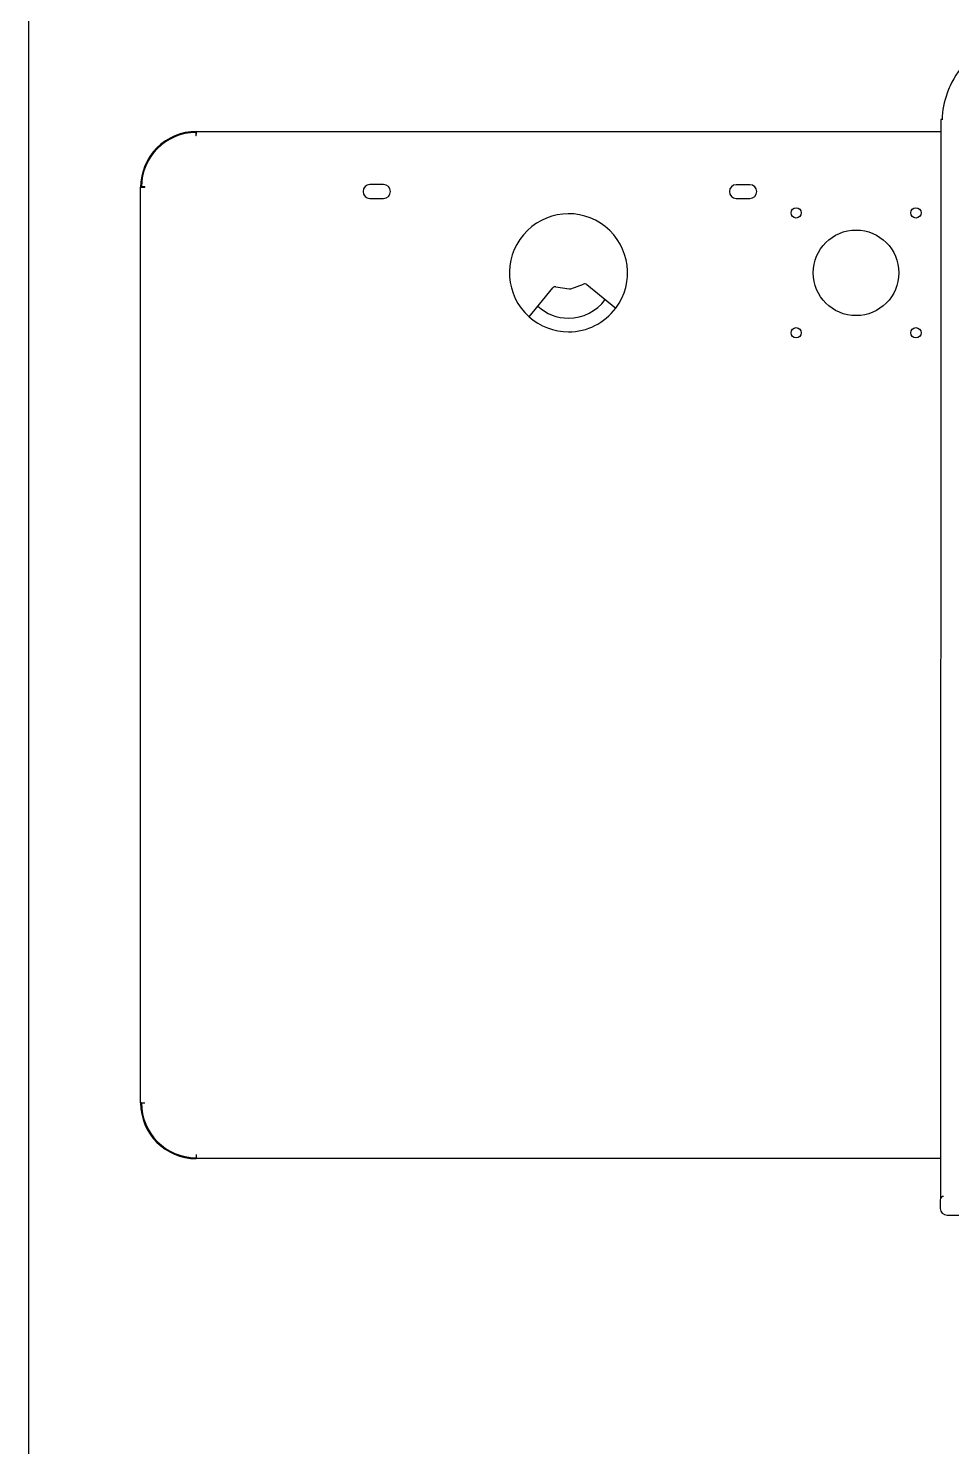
# Model space of a CAD drawing. Header units: millimetres. Extents: x 2698011 to 2856548, y 1019778 to 1210064.
# Drawn here: x 2794120 to 2794659, y 1122264 to 1123092 of the extents above; entities that cross this region are included whole.
import ezdxf

# ---------------------------------------------------------------- set-up
doc = ezdxf.new("R2010")
doc.units = ezdxf.units.MM
doc.linetypes.add('DASHED', pattern=[19.05, 12.7, -6.35])
doc.linetypes.add('HIDDEN', pattern=[0.375, 0.25, -0.125])
for name, color, linetype in [('00E18087', 9, 'Continuous'), ('Bloques borde', 9, 'Continuous'), ('PROYECCIONES', 9, 'DASHED'), ('Y_ CAJAS', 9, 'Continuous')]:
    doc.layers.add(name, color=color, linetype=linetype)

# ---------------------------------------------------------------- blocks, each defined once
blk = doc.blocks.new('SE42')
at = {"layer": '00E18087', "color": 7, "linetype": 'Continuous'}
for start, end in [(0, 53.15076), (318.16695, 0)]:
    blk.add_arc((-635.52, -282.38), 34.5, start, end, dxfattribs=at)
blk = doc.blocks.new('SE43')
at = {"layer": '00E18087', "color": 7, "linetype": 'Continuous'}
for start, end in [(0, 53.90375), (317.41397, 0)]:
    blk.add_arc((-635.52, -282.38), 26.5, start, end, dxfattribs=at)
blk = doc.blocks.new('CO ALURA_ 1500-1600 SE ESQ')
at = {"layer": 'Bloques borde', "linetype": 'Continuous'}
for p, q in [((0.5399, 0.63748), (0.53245, 0.63748)), ((0.5399, 0.63748), (0.53245, 0.63748)), ((0.5399, 0.63748), (0.53245, 0.63748)), ((0.5439, 0.62848), (0.5439, 0.63348)), ((0.5439, 0.62848), (0.5439, 0.63348)), ((0.5439, 0.62848), (0.5439, 0.63348)), ((0.54366, -0.00252), (0.54366, 0.62753)), ((0.54366, -0.00252), (0.54366, 0.62753)), ((0.54366, -0.00252), (0.54366, 0.62753)), ((0.54366, 0.60446), (0.9786, 0.60446)), ((0.54366, 0.60446), (0.9786, 0.60446)), ((0.54366, 0.60446), (0.9786, 0.60446)), ((0.9786, 0.60446), (0.9786, 0.60396)), ((0.9786, 0.60446), (0.9786, 0.60396)), ((0.9786, 0.60446), (0.9786, 0.60396)), ((0.9786, 0.60446), (0.9786, 0.60396)), ((0.9786, 0.60446), (0.9786, 0.60396)), ((0.9786, 0.60446), (0.9786, 0.60396)), ((0.9786, 0.60196), (0.9786, 0.60396)), ((0.9786, 0.60196), (0.9786, 0.60396)), ((0.9786, 0.60196), (0.9786, 0.60396)), ((1.0106, 0.57196), (1.0086, 0.57196)), ((1.0106, 0.57196), (1.0086, 0.57196)), ((1.0106, 0.57196), (1.0086, 0.57196)), ((1.0106, 0.57196), (1.0111, 0.57196)), ((1.0111, 0.57196), (1.0106, 0.57196)), ((1.0106, 0.57196), (1.0111, 0.57196)), ((1.0111, 0.57196), (1.0106, 0.57196)), ((1.0106, 0.57196), (1.0111, 0.57196)), ((1.0111, 0.57196), (1.0106, 0.57196)), ((1.0111, 0.57196), (1.0111, 0.03696)), ((1.0111, 0.57196), (1.0111, 0.03696)), ((1.0111, 0.57196), (1.0111, 0.03696)), ((0.78411, 0.11267), (0.77028, 0.0958)), ((0.78411, 0.11267), (0.77028, 0.0958)), ((0.78411, 0.11267), (0.77028, 0.0958)), ((0.75036, 0.09382), (0.73349, 0.10765)), ((0.75036, 0.09382), (0.73349, 0.10765)), ((0.75036, 0.09382), (0.73349, 0.10765)), ((0.75966, 0.09626), (0.75234, 0.0935)), ((0.75966, 0.09626), (0.75234, 0.0935)), ((0.75966, 0.09626), (0.75234, 0.0935)), ((0.76841, 0.09509), (0.76069, 0.09636)), ((0.76841, 0.09509), (0.76069, 0.09636)), ((0.76841, 0.09509), (0.76069, 0.09636)), ((0.6631, 0.04346), (0.6551, 0.04346)), ((0.6631, 0.04346), (0.6551, 0.04346)), ((0.6631, 0.04346), (0.6551, 0.04346)), ((0.8771, 0.04346), (0.8691, 0.04346)), ((0.8771, 0.04346), (0.8691, 0.04346)), ((0.8771, 0.04346), (0.8691, 0.04346)), ((0.6551, 0.03546), (0.6631, 0.03546)), ((0.6551, 0.03546), (0.6631, 0.03546)), ((0.6551, 0.03546), (0.6631, 0.03546)), ((0.8691, 0.03546), (0.8771, 0.03546)), ((0.8691, 0.03546), (0.8771, 0.03546)), ((0.8691, 0.03546), (0.8771, 0.03546)), ((1.0111, 0.03696), (1.0086, 0.03696)), ((1.0111, 0.03696), (1.0086, 0.03696)), ((1.0111, 0.03696), (1.0086, 0.03696)), ((1.0086, 0.03676), (1.0106, 0.03676)), ((1.0086, 0.03676), (1.0106, 0.03676)), ((1.0086, 0.03676), (1.0106, 0.03676)), ((1.0111, 0.03696), (1.01089, 0.03696)), ((1.0111, 0.03696), (1.01089, 0.03696)), ((1.0111, 0.03696), (1.01089, 0.03696)), ((0.9786, 0.00446), (0.54366, 0.00446)), ((0.9786, 0.00446), (0.54366, 0.00446)), ((0.9786, 0.00446), (0.54366, 0.00446)), ((0.9786, 0.00696), (0.9786, 0.00446)), ((0.9786, 0.00696), (0.9786, 0.00446)), ((0.9786, 0.00696), (0.9786, 0.00446)), ((0.9786, 0.00446), (0.9786, 0.00596)), ((0.9786, 0.00446), (0.9786, 0.00596)), ((0.9786, 0.00446), (0.9786, 0.00596)), ((0.9788, 0.00496), (0.9788, 0.00696)), ((0.9788, 0.00496), (0.9788, 0.00696)), ((0.9788, 0.00496), (0.9788, 0.00696)), ((0.5424, -0.00252), (0.54366, -0.00252)), ((0.5424, -0.00252), (0.54366, -0.00252)), ((0.5424, -0.00252), (0.54366, -0.00252)), ((0.54288, -0.00252), (0.54288, -0.00252)), ((0.54288, -0.00252), (0.54288, -0.00252)), ((0.54288, -0.00252), (0.54288, -0.00252))]:
    blk.add_line(p, q, dxfattribs=at)
for centre, radius in [((0.5581, 0.12196), 0.003), ((0.5581, 0.12196), 0.003), ((0.5581, 0.12196), 0.003), ((0.6281, 0.12196), 0.003), ((0.6281, 0.12196), 0.003), ((0.6281, 0.12196), 0.003), ((0.5931, 0.08696), 0.025), ((0.5931, 0.08696), 0.025), ((0.5931, 0.08696), 0.025), ((0.5581, 0.05196), 0.003), ((0.5581, 0.05196), 0.003), ((0.5581, 0.05196), 0.003), ((0.6281, 0.05196), 0.003), ((0.6281, 0.05196), 0.003), ((0.6281, 0.05196), 0.003)]:
    blk.add_circle(centre, radius, dxfattribs=at)
for centre, radius, start, end in [((0.5399, 0.63348), 0.004, 0, 90), ((0.5399, 0.63348), 0.004, 0, 90), ((0.5399, 0.63348), 0.004, 0, 90), ((0.5419, 0.62848), 0.002, 270, 0), ((0.5419, 0.62848), 0.002, 270, 0), ((0.5419, 0.62848), 0.002, 270, 0), ((0.9786, 0.57196), 0.0325, 0, 90), ((0.9786, 0.57196), 0.0325, 0, 90), ((0.9786, 0.57196), 0.0325, 0, 90), ((0.9786, 0.57196), 0.032, 0, 90), ((0.9786, 0.57196), 0.032, 0, 90), ((0.9786, 0.57196), 0.032, 0, 90), ((0.7611, 0.08696), 0.0345, 143.15076, 48.16695), ((0.7611, 0.08696), 0.0345, 143.15076, 48.16695), ((0.7611, 0.08696), 0.0345, 143.15076, 48.16695), ((0.75163, 0.09537), 0.002, 230.65886, 290.65886), ((0.75163, 0.09537), 0.002, 230.65886, 290.65886), ((0.75163, 0.09537), 0.002, 230.65886, 290.65886), ((0.76036, 0.09439), 0.002, 80.65886, 110.65886), ((0.76036, 0.09439), 0.002, 80.65886, 110.65886), ((0.76036, 0.09439), 0.002, 80.65886, 110.65886), ((0.76874, 0.09706), 0.002, 260.65886, 320.65886), ((0.76874, 0.09706), 0.002, 260.65886, 320.65886), ((0.76874, 0.09706), 0.002, 260.65886, 320.65886), ((0.6551, 0.03946), 0.004, 90, 270), ((0.6551, 0.03946), 0.004, 90, 270), ((0.6551, 0.03946), 0.004, 90, 270), ((0.6631, 0.03946), 0.004, 270, 90), ((0.6631, 0.03946), 0.004, 270, 90), ((0.6631, 0.03946), 0.004, 270, 90), ((0.8691, 0.03946), 0.004, 90, 270), ((0.8691, 0.03946), 0.004, 90, 270), ((0.8691, 0.03946), 0.004, 90, 270), ((0.8771, 0.03946), 0.004, 270, 90), ((0.8771, 0.03946), 0.004, 270, 90), ((0.8771, 0.03946), 0.004, 270, 90), ((0.9786, 0.03696), 0.0325, 270, 0), ((0.9786, 0.03696), 0.0325, 270, 0), ((0.9786, 0.03696), 0.0325, 270, 0), ((0.9786, 0.03696), 0.032, 270.3581, 359.6419), ((0.9786, 0.03696), 0.032, 270.3581, 359.6419), ((0.9786, 0.03696), 0.032, 270.3581, 359.6419), ((0.9786, 0.03696), 0.03, 359.61803, 0), ((0.9786, 0.03696), 0.03, 359.61803, 0), ((0.9786, 0.03696), 0.03, 359.61803, 0), ((0.9786, 0.03696), 0.03, 270, 270.38197), ((0.9786, 0.03696), 0.03, 270, 270.38197), ((0.9786, 0.03696), 0.03, 270, 270.38197), ((0.49038, -0.00052), 0.05254, 340.54417, 357.71896), ((0.49038, -0.00052), 0.05254, 340.54417, 357.71896), ((0.49038, -0.00052), 0.05254, 340.54417, 357.71896), ((0.54088, -0.00252), 0.002, 357.4257, 359.9968), ((0.54088, -0.00252), 0.002, 357.4257, 359.9968), ((0.54088, -0.00252), 0.002, 357.4257, 359.9968), ((0.49038, -0.00052), 0.05245, 294.40295, 335.59705), ((0.49038, -0.00052), 0.05245, 294.40295, 335.59705), ((0.49038, -0.00052), 0.05245, 294.40295, 335.59705), ((0.45462, 0.0157), 0.09173, 335.59797, 338.4328), ((0.45462, 0.0157), 0.09173, 335.59797, 338.4328), ((0.45462, 0.0157), 0.09173, 335.59797, 338.4328)]:
    blk.add_arc(centre, radius, start, end, dxfattribs=at)
at = {"layer": 'Bloques borde', "xscale": 0.001, "yscale": 0.001, "zscale": 0.001, "rotation": 90}
for name in ['SE42', 'SE42', 'SE42', 'SE43', 'SE43', 'SE43']:
    blk.add_blockref(name, (0.47872, 0.72248), dxfattribs=at)

msp = doc.modelspace()

# ---------------------------------------------------------------- linework, layer by layer
at = {"layer": 'PROYECCIONES', "linetype": 'HIDDEN'}
msp.add_line((2794119.75, 1157710.661), (2794119.75, 1118043.759), dxfattribs=at)

# ---------------------------------------------------------------- block references
at = {"layer": 'Y_ CAJAS', "xscale": 1000, "yscale": 1000, "zscale": 1000, "rotation": 179.9977225467084}
msp.add_blockref('CO ALURA_ 1500-1600 SE ESQ', (2795196.426, 1123036.577, -0.388), dxfattribs=at)

doc.saveas('drawing.dxf')
